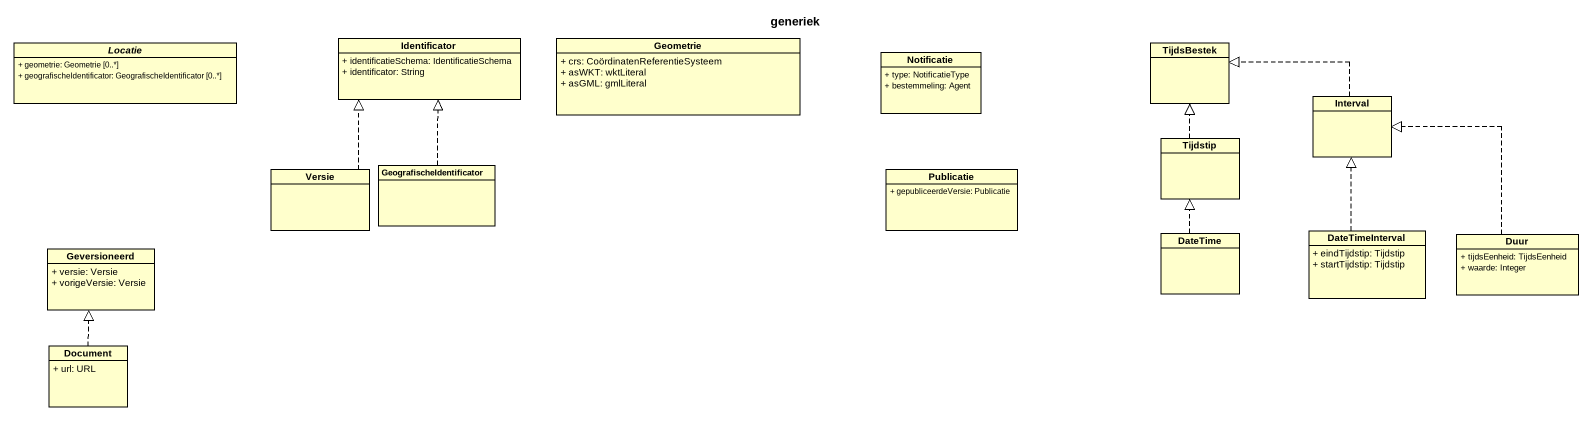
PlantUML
@startuml
title generiek
hide circle
hide empty members
skinparam classAttributeIconSize 0
abstract class Locatie {
  + geometrie: Geometrie [0..*]
  + geografischeIdentificator: GeografischeIdentificator [0..*]
}
class Identificator {
  + identificatieSchema: IdentificatieSchema
  + identificator: String
}
class Geometrie {
  + crs: CoördinatenReferentieSysteem
  + asWKT: wktLiteral
  + asGML: gmlLiteral
}
class Notificatie {
  + type: NotificatieType
  + bestemmeling: Agent
}
class TijdsBestek
class Interval
class Versie
class GeografischeIdentificator
class Publicatie {
  + gepubliceerdeVersie: Publicatie
}
class Tijdstip
class Geversioneerd {
  + versie: Versie
  + vorigeVersie: Versie
}
class DateTime
class DateTimeInterval {
  + eindTijdstip: Tijdstip
  + startTijdstip: Tijdstip
}
class Duur {
  + tijdsEenheid: TijdsEenheid
  + waarde: Integer
}
class Document {
  + url: URL
}
Interval .left.|> TijdsBestek
Versie .up.|> Identificator
GeografischeIdentificator .up.|> Identificator
Tijdstip .up.|> TijdsBestek
DateTime .up.|> Tijdstip
DateTimeInterval .up.|> Interval
Duur .up.|> Interval
Document .up.|> Geversioneerd
@enduml
